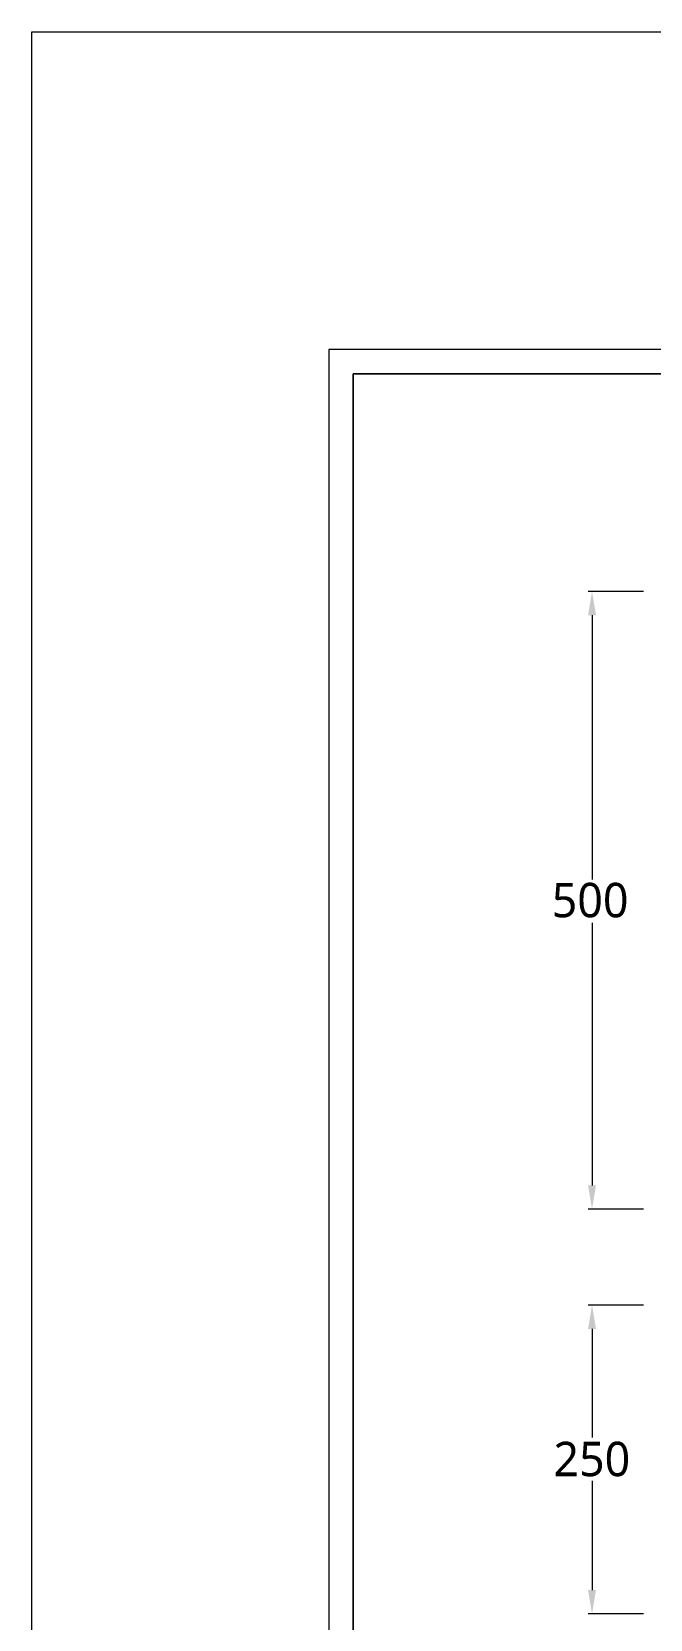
# Model space of a CAD drawing. Header units: millimetres. Extents: x 6388 to 10588, y 8 to 2978.
# Drawn here: x 6388 to 6748, y 2055 to 2978 of the extents above; entities that cross this region are included whole.
import ezdxf

# ---------------------------------------------------------------- set-up
doc = ezdxf.new("R2010")
doc.units = ezdxf.units.MM
doc.styles.add('微軟正黑體-20', font='Microsoft JhengHei.ttf', dxfattribs={"height": 20})

msp = doc.modelspace()

# ---------------------------------------------------------------- linework, layer by layer
at = {"lineweight": 5}
for p, q in [((6388.15, 2977.92, 163.19), (10588.15, 2977.92, 163.19)), ((6388.15, 7.92, 163.19), (6388.15, 2977.92, 163.19)), ((6575.18, 2779.1, 163.19), (10401.11, 2779.1, 163.19)), ((6575.18, 399.91, 163.19), (6575.18, 2779.1, 163.19)), ((6575.18, 2779.1, 326.37), (10401.11, 2779.1, 326.37)), ((6575.18, 399.91, 326.37), (6575.18, 2779.1, 326.37)), ((10401.11, 2779.1, 326.37), (6575.18, 2779.1, 326.37)), ((6575.18, 2779.1, 326.37), (6575.18, 207.65, 326.37)), ((6744.02, 2652.58), (6711.86, 2652.58)), ((6714.16, 2638.78), (6714.16, 2485.23)), ((6714.16, 2460.13), (6714.16, 2307.45)), ((6744.02, 2293.66), (6711.86, 2293.66)), ((6744.02, 2237.89), (6711.86, 2237.89)), ((6714.16, 2224.09), (6714.16, 2160.88)), ((6714.16, 2135.79), (6714.16, 2072.22)), ((6744.02, 2058.43), (6711.86, 2058.43))]:
    msp.add_line(p, q, dxfattribs=at)
at = {"color": 4, "lineweight": 5}
for p, q in [((10415.32, 2793.31, 326.37), (6560.97, 2793.31, 326.37)), ((6560.97, 2793.31, 326.37), (6560.97, 193.44, 326.37))]:
    msp.add_line(p, q, dxfattribs=at)
at = {"lineweight": 5}
for points in [[(6716.46, 2638.78), (6711.86, 2638.78), (6714.16, 2652.58)], [(6716.46, 2307.45), (6711.86, 2307.45), (6714.16, 2293.66)], [(6716.46, 2224.09), (6711.86, 2224.09), (6714.16, 2237.89)], [(6716.46, 2072.22), (6711.86, 2072.22), (6714.16, 2058.43)]]:
    msp.add_solid(points, dxfattribs=at)

# ---------------------------------------------------------------- texts
at = {"lineweight": 5, "style": '微軟正黑體-20'}
for s, p in [('500', (6690.7, 2463.28)), ('250', (6691.7, 2138.45))]:
    msp.add_text(s, height=20, dxfattribs=at).set_placement(p)

doc.saveas('drawing.dxf')
